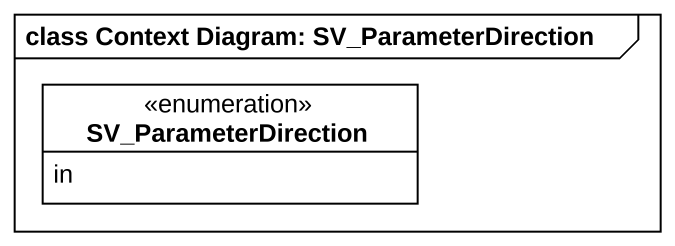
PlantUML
@startuml
mainframe class Context Diagram: SV_ParameterDirection
hide circle
hide empty members
enum SV_ParameterDirection #FFFFFF {
  in
}
@enduml
